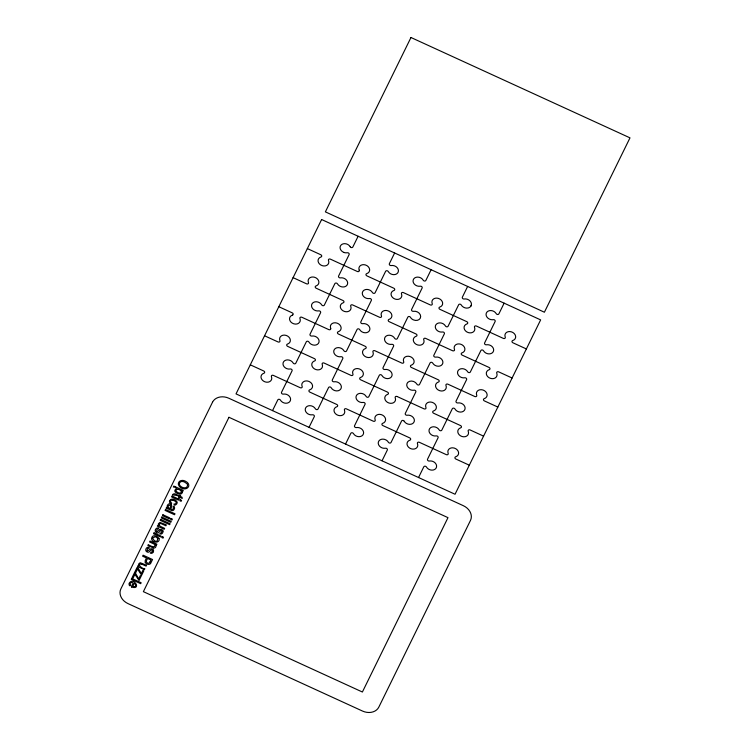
<?xml version="1.0" encoding="UTF-8"?>
<svg xmlns="http://www.w3.org/2000/svg" width="750" height="750" viewBox="0 0 750 750"><rect width="100%" height="100%" fill="white"/><g stroke="black" fill="none" stroke-linecap="round" stroke-linejoin="round"><path stroke-width="1.12" d="M170.447 506.916C171.703 504.197 166.406 504.938 168.609 507.825M471.253 305.363L470.981 305.981M169.688 500.634C171.122 497.822 175.116 499.341 176.681 501.281C178.987 503.447 173.719 507.075 173.925 504.009A1.969 1.584 21.8 0 0 175.95 501.947A4.331 3.488 21.8 0 0 172.969 500.363M272.531 410.616L277.791 399.891A1.481 1.191 21.8 0 1 280.425 400.106A5.522 4.444 21.8 0 0 287.484 403.059A5.522 4.444 21.8 0 0 290.194 397.528A5.522 4.444 21.8 0 0 283.369 394.116A1.481 1.191 21.8 0 1 281.531 392.288L292.059 370.828A1.481 1.191 21.8 0 0 291.047 369.066L290.991 369.047A1.491 1.2 21.8 0 0 290.222 369A5.522 4.444 21.8 0 1 283.387 365.597A5.522 4.444 21.8 0 1 286.106 360.066A5.522 4.444 21.8 0 1 293.156 363.009A1.481 1.191 21.8 0 0 295.791 363.225L306.3 341.831A1.481 1.191 21.8 0 1 308.934 342.047A5.522 4.444 21.8 0 0 315.984 344.991A5.522 4.444 21.8 0 0 318.694 339.459A5.522 4.444 21.8 0 0 311.869 336.056A1.481 1.191 21.8 0 1 310.031 334.228L320.587 312.712A1.481 1.191 21.8 0 0 318.75 310.875A5.522 4.444 21.8 0 1 311.925 307.472A5.522 4.444 21.8 0 1 314.634 301.941A5.522 4.444 21.8 0 1 321.694 304.894A1.481 1.191 21.8 0 0 324.319 305.109L334.856 283.65A1.481 1.191 21.8 0 1 337.491 283.866A5.522 4.444 21.8 0 0 344.541 286.819A5.522 4.444 21.8 0 0 347.259 281.288A5.522 4.444 21.8 0 0 340.425 277.875A1.481 1.191 21.8 0 1 338.588 276.047L349.125 254.588A1.481 1.191 21.8 0 0 347.278 252.759A5.513 4.434 21.8 0 1 340.463 249.356A5.513 4.434 21.8 0 1 343.172 243.834A5.513 4.434 21.8 0 1 350.212 246.778M358.116 236.259L352.856 246.984A1.481 1.191 21.8 0 1 350.222 246.769M309.028 427.35L314.297 416.616A1.481 1.191 21.8 0 0 312.459 414.788A5.522 4.444 21.8 0 1 305.634 411.375A5.522 4.444 21.8 0 1 308.344 405.853A5.522 4.444 21.8 0 1 315.394 408.797A1.481 1.191 21.8 0 0 318.028 409.012L328.566 387.553A1.481 1.191 21.8 0 1 331.2 387.778A5.522 4.444 21.8 0 0 338.25 390.731A5.522 4.444 21.8 0 0 340.959 385.2A5.522 4.444 21.8 0 0 334.134 381.788A1.481 1.191 21.8 0 1 332.297 379.959L342.797 358.556A1.481 1.191 21.8 0 0 340.959 356.719A5.522 4.444 21.8 0 1 334.134 353.316A5.522 4.444 21.8 0 1 336.844 347.784A5.522 4.444 21.8 0 1 343.894 350.738A1.481 1.191 21.8 0 0 346.528 350.953L357.094 329.438A1.481 1.191 21.8 0 1 359.728 329.653A5.522 4.444 21.8 0 0 366.778 332.606A5.522 4.444 21.8 0 0 369.488 327.075A5.522 4.444 21.8 0 0 362.662 323.663A1.481 1.191 21.8 0 1 360.825 321.834L371.363 300.375A1.481 1.191 21.8 0 0 369.516 298.547A5.522 4.444 21.8 0 1 362.691 295.134A5.522 4.444 21.8 0 1 365.4 289.603A5.522 4.444 21.8 0 1 372.459 292.556A1.481 1.191 21.8 0 0 375.094 292.772L385.622 271.312A1.481 1.191 21.8 0 1 388.256 271.537A5.522 4.444 21.8 0 0 395.306 274.481A5.522 4.444 21.8 0 0 398.025 268.95A5.522 4.444 21.8 0 0 391.191 265.547A1.481 1.191 21.8 0 1 389.363 263.709L394.622 252.984M345.534 444.075L350.803 433.341A1.481 1.191 21.8 0 1 353.438 433.566A5.522 4.444 21.8 0 0 360.487 436.509A5.522 4.444 21.8 0 0 363.206 430.978A5.522 4.444 21.8 0 0 356.372 427.566A1.481 1.191 21.8 0 1 354.534 425.747L365.072 404.288A1.481 1.191 21.8 0 0 363.225 402.45A5.522 4.444 21.8 0 1 356.4 399.047A5.522 4.444 21.8 0 1 359.119 393.516A5.522 4.444 21.8 0 1 366.169 396.469A1.481 1.191 21.8 0 0 368.794 396.684L379.303 375.281A1.481 1.191 21.8 0 1 381.938 375.497A5.522 4.444 21.8 0 0 388.988 378.45A5.522 4.444 21.8 0 0 391.706 372.919A5.522 4.444 21.8 0 0 384.881 369.506A1.481 1.191 21.8 0 1 383.034 367.678L393.6 346.163A1.481 1.191 21.8 0 0 391.753 344.334A5.522 4.444 21.8 0 1 384.928 340.922A5.522 4.444 21.8 0 1 387.647 335.391A5.522 4.444 21.8 0 1 394.697 338.344A1.481 1.191 21.8 0 0 397.322 338.559L407.859 317.1A1.481 1.191 21.8 0 1 410.494 317.325A5.522 4.444 21.8 0 0 413.278 319.819L413.325 319.838A5.522 4.444 21.8 0 0 420.675 316.584A5.522 4.444 21.8 0 0 413.438 311.325A1.481 1.191 21.8 0 1 411.6 309.497L422.128 288.038A1.481 1.191 21.8 0 0 420.291 286.209A5.522 4.444 21.8 0 1 413.456 282.806A5.522 4.444 21.8 0 1 416.175 277.275A5.522 4.444 21.8 0 1 423.225 280.228A1.481 1.191 21.8 0 0 425.859 280.434L431.128 269.709M382.041 460.8L387.309 450.075A1.481 1.191 21.8 0 0 385.463 448.238A5.522 4.444 21.8 0 1 378.637 444.834A5.522 4.444 21.8 0 1 381.347 439.303A5.522 4.444 21.8 0 1 388.406 442.256A1.481 1.191 21.8 0 0 391.041 442.472L401.569 421.012A1.481 1.191 21.8 0 1 404.203 421.228M467.634 286.434L462.366 297.169A1.481 1.191 21.8 0 0 464.203 298.997A5.522 4.444 21.8 0 1 471.038 302.409A5.522 4.444 21.8 0 1 468.319 307.941A5.522 4.444 21.8 0 1 461.269 304.988A1.481 1.191 21.8 0 0 458.634 304.772L448.097 326.222A1.481 1.191 21.8 0 1 445.463 326.006A5.522 4.444 21.8 0 0 438.412 323.062A5.522 4.444 21.8 0 0 435.694 328.594A5.522 4.444 21.8 0 0 442.528 331.997A1.481 1.191 21.8 0 1 444.366 333.825L433.828 355.284A1.481 1.191 21.8 0 0 435.675 357.122A5.522 4.444 21.8 0 1 442.5 360.525A5.522 4.444 21.8 0 1 439.781 366.056A5.522 4.444 21.8 0 1 432.731 363.113A1.481 1.191 21.8 0 0 430.106 362.887L419.541 384.403A1.472 1.191 21.8 0 1 416.916 384.188A5.522 4.444 21.8 0 0 407.869 382.312L407.559 382.641A5.531 4.453 21.8 0 0 410.156 389.662L410.203 389.681A5.522 4.444 21.8 0 0 413.962 390.178A1.491 1.2 21.8 0 1 414.544 390.178L414.675 390.206A1.472 1.191 21.8 0 1 415.8 391.997L405.3 413.409A1.481 1.191 21.8 0 0 407.147 415.238A5.522 4.444 21.8 0 1 413.972 418.65A5.522 4.444 21.8 0 1 411.253 424.181A5.522 4.444 21.8 0 1 404.203 421.228M418.538 477.525L423.806 466.8A1.481 1.191 21.8 0 1 426.441 467.016A5.522 4.444 21.8 0 0 433.491 469.959A5.522 4.444 21.8 0 0 436.209 464.438A5.522 4.444 21.8 0 0 429.384 461.025A1.481 1.191 21.8 0 1 427.538 459.197L438.075 437.738A1.481 1.191 21.8 0 0 436.228 435.909A5.522 4.444 21.8 0 1 429.403 432.497A5.522 4.444 21.8 0 1 432.122 426.966A5.522 4.444 21.8 0 1 439.172 429.919A1.481 1.191 21.8 0 0 441.806 430.134L452.316 408.731A1.481 1.191 21.8 0 1 454.941 408.956A5.522 4.444 21.8 0 0 462 411.9A5.522 4.444 21.8 0 0 464.709 406.369A5.522 4.444 21.8 0 0 457.884 402.956A1.481 1.191 21.8 0 1 456.047 401.128L466.603 379.613A1.481 1.191 21.8 0 0 464.766 377.784A5.522 4.444 21.8 0 1 457.931 374.381A5.522 4.444 21.8 0 1 460.65 368.85A5.522 4.444 21.8 0 1 467.7 371.803A1.481 1.191 21.8 0 0 470.334 372.009L480.872 350.559A1.481 1.191 21.8 0 1 483.506 350.775A5.522 4.444 21.8 0 0 490.556 353.719A5.522 4.444 21.8 0 0 493.266 348.188A5.522 4.444 21.8 0 0 486.441 344.784A1.481 1.191 21.8 0 1 484.603 342.956L495.131 321.497A1.481 1.191 21.8 0 0 493.294 319.659L492.591 319.744A5.522 4.444 21.8 0 1 486.3 315.844A5.522 4.444 21.8 0 1 489.412 310.669A5.522 4.444 21.8 0 1 496.238 313.678A1.481 1.191 21.8 0 0 498.863 313.894L504.131 303.159M149.953 562.013L150.947 559.997L147.562 558.45L146.606 560.4A4.669 3.759 21.8 0 0 146.306 561.272M171.141 503.944L171.731 503.1A2.072 1.669 21.8 0 1 172.284 499.913M160.022 529.65L157.041 531.722A1.003 0.806 21.8 0 1 156.506 531.328L157.069 529.237A1.528 1.228 21.8 0 1 157.912 529.041C159.272 529.472 158.869 527.475 157.537 527.991A2.4 1.931 21.8 0 0 156.862 528.131A2.288 1.837 21.8 0 0 156.469 528.328L155.794 529.012A5.906 4.753 21.8 0 0 155.438 529.659M172.312 500.119L172.969 500.222M344.409 252.581L343.931 252.431M141.9 564.188L146.119 566.119L146.569 565.2L140.156 562.706L138.534 564.122L138.966 566.109L137.953 565.65L137.55 566.475L144.403 569.616L144.853 568.688C143.391 569.691 136.209 564.197 141.066 563.878A6.131 4.931 21.8 0 1 141.891 564.197M131.653 587.062C142.069 590.278 133.256 575.953 129.066 583.462C128.597 586.519 131.644 586.622 130.087 583.753C130.256 582.984 131.044 582.506 131.803 582.516C135.169 582.197 130.688 585.928 131.578 587.034M307.35 248.588L320.831 254.766A1.472 1.191 21.8 0 1 320.963 257.006A5.522 4.444 21.8 0 0 318.544 262.669A5.522 4.444 21.8 0 0 325.491 265.847A5.522 4.444 21.8 0 0 328.491 260.456A1.481 1.191 21.8 0 1 330.366 259.134L357.328 271.491A1.481 1.191 21.8 0 0 359.222 270.178M526.369 348.947L512.897 342.778A1.481 1.191 21.8 0 1 512.756 340.528A5.522 4.444 21.8 0 0 515.184 334.875A5.522 4.444 21.8 0 0 508.238 331.688A5.522 4.444 21.8 0 0 505.237 337.087A1.481 1.191 21.8 0 1 503.344 338.4L476.391 326.044A1.481 1.191 21.8 0 0 474.469 327.253L474.506 327.366A5.522 4.444 21.8 0 1 471.506 332.756A5.522 4.444 21.8 0 1 464.559 329.578A5.522 4.444 21.8 0 1 466.988 323.916A1.481 1.191 21.8 0 0 466.837 321.675L439.884 309.319A1.481 1.191 21.8 0 1 439.753 307.078A5.522 4.444 21.8 0 0 442.172 301.425A5.522 4.444 21.8 0 0 435.225 298.238A5.522 4.444 21.8 0 0 432.225 303.637A1.481 1.191 21.8 0 1 430.341 304.941L403.387 292.594A1.481 1.191 21.8 0 0 401.494 293.916A5.522 4.444 21.8 0 1 398.503 299.306A5.522 4.444 21.8 0 1 391.556 296.119A5.522 4.444 21.8 0 1 393.975 290.466A1.481 1.191 21.8 0 0 393.834 288.225L366.881 275.869A1.481 1.191 21.8 0 1 366.741 273.619A5.522 4.444 21.8 0 0 369.169 267.966A5.522 4.444 21.8 0 0 362.222 264.788A5.522 4.444 21.8 0 0 359.222 270.178M293.081 277.65L306.562 283.828A1.481 1.191 21.8 0 0 308.447 282.506A5.522 4.444 21.8 0 1 311.456 277.116A5.522 4.444 21.8 0 1 318.403 280.303A5.522 4.444 21.8 0 1 315.975 285.956A1.481 1.191 21.8 0 0 316.116 288.197L343.069 300.553A1.481 1.191 21.8 0 1 343.2 302.794A5.522 4.444 21.8 0 0 340.781 308.456A5.522 4.444 21.8 0 0 347.728 311.634A5.522 4.444 21.8 0 0 350.728 306.244A1.481 1.191 21.8 0 1 352.613 304.931L379.566 317.278A1.481 1.191 21.8 0 0 381.459 315.966A5.522 4.444 21.8 0 1 384.459 310.575A5.522 4.444 21.8 0 1 391.406 313.753A5.522 4.444 21.8 0 1 388.988 319.416A1.481 1.191 21.8 0 0 389.119 321.656L416.072 334.003A1.481 1.191 21.8 0 1 416.212 336.253A5.522 4.444 21.8 0 0 413.794 341.906A5.522 4.444 21.8 0 0 420.741 345.094A5.522 4.444 21.8 0 0 423.741 339.703A1.481 1.191 21.8 0 1 425.625 338.381L452.578 350.738A1.481 1.191 21.8 0 0 454.462 349.416A5.522 4.444 21.8 0 1 457.462 344.025A5.522 4.444 21.8 0 1 464.409 347.213A5.522 4.444 21.8 0 1 461.991 352.866A1.481 1.191 21.8 0 0 462.122 355.106L489.084 367.462A1.481 1.191 21.8 0 1 489.216 369.703A5.522 4.444 21.8 0 0 486.797 375.366A5.522 4.444 21.8 0 0 493.744 378.544A5.522 4.444 21.8 0 0 496.744 373.153A1.481 1.191 21.8 0 1 498.628 371.841L512.109 378.009M278.822 306.713L292.294 312.891A1.481 1.191 21.8 0 1 292.434 315.131M497.841 407.072L484.359 400.894A1.481 1.191 21.8 0 1 484.228 398.653A5.522 4.444 21.8 0 0 486.647 393A5.522 4.444 21.8 0 0 479.709 389.812A5.522 4.444 21.8 0 0 476.709 395.203A1.481 1.191 21.8 0 1 474.816 396.516L447.863 384.169A1.481 1.191 21.8 0 0 445.978 385.491A5.522 4.444 21.8 0 1 442.978 390.881A5.522 4.444 21.8 0 1 436.031 387.694A5.522 4.444 21.8 0 1 438.459 382.041A1.481 1.191 21.8 0 0 438.309 379.8L411.356 367.444A1.481 1.191 21.8 0 1 411.216 365.194A5.522 4.444 21.8 0 0 413.644 359.541A5.522 4.444 21.8 0 0 406.697 356.353A5.522 4.444 21.8 0 0 403.697 361.753A1.481 1.191 21.8 0 1 401.812 363.066L374.85 350.719A1.481 1.191 21.8 0 0 372.966 352.031A5.522 4.444 21.8 0 1 369.966 357.422A5.522 4.444 21.8 0 1 363.019 354.244A5.522 4.444 21.8 0 1 365.447 348.581A1.481 1.191 21.8 0 0 365.306 346.341L338.353 333.994A1.481 1.191 21.8 0 1 338.212 331.744A5.522 4.444 21.8 0 0 340.641 326.091A5.522 4.444 21.8 0 0 333.694 322.903A5.522 4.444 21.8 0 0 330.694 328.303M264.553 335.775L278.034 341.944A1.491 1.2 21.8 0 0 279.919 340.613A5.522 4.444 21.8 0 1 282.919 335.241A5.522 4.444 21.8 0 1 289.866 338.419A5.522 4.444 21.8 0 1 287.447 344.081A1.481 1.2 21.8 0 0 287.578 346.322L314.531 358.678A1.481 1.191 21.8 0 1 314.672 360.919A5.522 4.444 21.8 0 0 312.253 366.572A5.522 4.444 21.8 0 0 319.2 369.759A5.522 4.444 21.8 0 0 322.2 364.369A1.481 1.191 21.8 0 1 324.084 363.047L351.038 375.403A1.481 1.191 21.8 0 0 352.922 374.081A5.522 4.444 21.8 0 1 355.931 368.691A5.522 4.444 21.8 0 1 362.878 371.878A5.522 4.444 21.8 0 1 360.45 377.531A1.481 1.191 21.8 0 0 360.591 379.772L387.544 392.128A1.481 1.191 21.8 0 1 387.684 394.369A5.522 4.444 21.8 0 0 385.266 400.031A5.522 4.444 21.8 0 0 392.203 403.209A5.522 4.444 21.8 0 0 395.212 397.819A1.481 1.191 21.8 0 1 397.087 396.506M397.087 396.506L424.05 408.853A1.481 1.191 21.8 0 0 425.934 407.541A5.522 4.444 21.8 0 1 428.934 402.15A5.522 4.444 21.8 0 1 435.881 405.328A5.522 4.444 21.8 0 1 433.463 410.991A1.481 1.191 21.8 0 0 433.594 413.231L460.547 425.578A1.481 1.191 21.8 0 1 460.688 427.828A5.522 4.444 21.8 0 0 458.269 433.481A5.522 4.444 21.8 0 0 465.216 436.669A5.522 4.444 21.8 0 0 468.216 431.278A1.481 1.191 21.8 0 1 470.1 429.956L483.572 436.134M250.294 364.828L263.766 371.006A1.472 1.191 21.8 0 1 263.906 373.247A5.522 4.444 21.8 0 0 261.488 378.909A5.522 4.444 21.8 0 0 268.434 382.097A5.522 4.444 21.8 0 0 271.434 376.697A1.481 1.191 21.8 0 1 273.319 375.384L300.272 387.731A1.481 1.191 21.8 0 0 302.156 386.419A5.522 4.444 21.8 0 1 302.175 383.241L302.194 383.203A5.522 4.444 21.8 0 1 310.828 382.575A5.522 4.444 21.8 0 1 309.684 389.869A1.481 1.191 21.8 0 0 309.816 392.109L336.778 404.466A1.481 1.191 21.8 0 1 336.909 406.706A5.522 4.444 21.8 0 0 334.491 412.359A5.522 4.444 21.8 0 0 341.438 415.547A5.522 4.444 21.8 0 0 344.438 410.156A1.481 1.191 21.8 0 1 346.322 408.834L373.275 421.191A1.481 1.191 21.8 0 0 375.169 419.869A5.522 4.444 21.8 0 1 378.169 414.478A5.522 4.444 21.8 0 1 385.116 417.666A5.522 4.444 21.8 0 1 382.688 423.319A1.481 1.191 21.8 0 0 382.828 425.559L409.781 437.916A1.481 1.191 21.8 0 1 409.922 440.156A5.522 4.444 21.8 0 0 407.503 445.819A5.522 4.444 21.8 0 0 414.45 448.997A5.522 4.444 21.8 0 0 417.45 443.606A1.481 1.191 21.8 0 1 419.334 442.294L446.288 454.641A1.481 1.191 21.8 0 0 448.172 453.328A5.522 4.444 21.8 0 1 451.172 447.938A5.522 4.444 21.8 0 1 458.119 451.116A5.522 4.444 21.8 0 1 455.7 456.769A1.481 1.191 21.8 0 0 455.831 459.019L469.312 465.197M175.472 494.222L179.409 496.031L179.747 495.356L180.647 495.769L180.319 496.444L182.016 497.222L182.259 498.459L179.869 497.362L179.409 498.291L178.509 497.878L178.959 496.95C178.575 494.081 168.713 496.003 174.15 493.725A6.759 5.438 21.8 0 1 175.463 494.25M170.119 508.706L169.697 508.509A3.281 2.644 21.8 0 1 168.591 507.844M145.256 562.463L145.144 560.812L146.447 557.944L142.603 556.181L143.091 555.188L152.55 559.519L151.106 562.444A9.206 7.406 21.8 0 1 150.516 563.466M167.494 507.591L167.213 506.55A3.863 3.103 21.8 0 1 167.484 505.134L168.516 504.066A2.1 1.697 21.8 0 1 169.106 503.925A1.913 1.537 21.8 0 1 169.716 503.953L170.353 504.169A2.1 1.697 21.8 0 1 171.619 505.519A3.122 2.513 21.8 0 1 171.666 506.391L171.656 506.475A11.138 8.963 21.8 0 1 171.431 507.291C169.931 508.913 172.294 510.45 173.278 508.753A4.294 3.459 21.8 0 0 173.503 508.275C172.416 505.866 174.403 505.219 174.619 507.975C174.431 509.466 173.25 511.078 171.797 510.553A5.541 4.462 21.8 0 1 171 510.244L167.897 508.847A11.559 9.3 21.8 0 0 167.156 508.538A2.794 2.25 21.8 0 0 166.078 508.359L166.556 507.394A2.756 2.212 21.8 0 1 167.484 507.6M162.956 531L162.994 531.159A3.572 2.878 21.8 0 1 162.787 532.491A5.447 4.387 21.8 0 1 162.591 532.913L162.197 533.419A3.403 2.737 21.8 0 1 161.85 533.719L161.241 534.009A1.622 1.303 21.8 0 1 160.856 534.066L159.769 533.888L160.463 532.997A1.275 1.031 21.8 0 0 161.269 532.828L161.991 531.422A1.05 0.844 21.8 0 0 161.916 531.112L161.062 530.569A1.172 0.947 21.8 0 0 160.528 530.794L160.481 530.822A10.191 8.203 21.8 0 0 160.275 531.009L158.616 532.594A1.941 1.566 21.8 0 1 157.706 532.922A1.631 1.312 21.8 0 1 157.172 532.875L156.891 532.8A2.438 1.959 21.8 0 1 156.6 532.688A2.194 1.762 21.8 0 1 155.644 531.919A2.25 1.809 21.8 0 1 155.306 531.234L155.241 530.934A3.741 3.009 21.8 0 1 155.447 529.659M153.488 550.284L153.534 550.444A3.572 2.878 21.8 0 1 153.319 551.775M170.091 508.697A10.406 8.381 21.8 0 1 170.456 507.009M134.222 586.772A2.194 1.762 21.8 0 0 134.259 583.369L132.778 586.388A2.747 2.212 21.8 0 0 134.175 586.669M149.934 562.003A6.253 5.034 21.8 0 1 149.438 562.875A1.781 1.434 21.8 0 1 146.4 561.647M150.609 563.531A3.084 2.484 21.8 0 1 147.816 564.328A3.084 2.484 21.8 0 1 145.303 562.453M153.338 551.784A5.447 4.387 21.8 0 1 153.122 552.197L152.728 552.703A3.403 2.737 21.8 0 1 152.381 553.003L151.772 553.294A1.622 1.303 21.8 0 1 151.397 553.35L150.309 553.172L150.994 552.281A1.275 1.031 21.8 0 0 151.809 552.112L152.522 550.706A1.05 0.844 21.8 0 0 152.447 550.397L151.537 549.862A1.172 0.947 21.8 0 0 151.059 550.078A10.191 8.203 21.8 0 0 150.816 550.303L149.147 551.878A1.941 1.566 21.8 0 1 148.238 552.206A1.631 1.312 21.8 0 1 147.713 552.159L147.431 552.084A2.438 1.959 21.8 0 1 147.141 551.972A2.194 1.762 21.8 0 1 146.175 551.203A2.25 1.809 21.8 0 1 145.838 550.519L145.781 550.219A3.741 3.009 21.8 0 1 145.988 548.944A5.906 4.753 21.8 0 1 146.325 548.297L147 547.612A2.288 1.837 21.8 0 1 147.394 547.416A2.4 1.931 21.8 0 1 148.069 547.275C149.4 546.759 149.803 548.766 148.444 548.316A1.528 1.228 21.8 0 0 147.6 548.513L147.037 550.613A1.003 0.806 21.8 0 0 147.581 551.006L150.562 548.934A1.959 1.575 21.8 0 1 153.459 550.284M153.291 547.894A5.691 4.575 21.8 0 1 152.447 547.566L147.863 545.475L148.312 544.547C148.65 545.175 155.719 548.991 154.894 544.931A1.238 1.003 21.8 0 0 154.763 544.688L154.041 544.059A5.231 4.209 21.8 0 0 153.319 543.684L149.578 541.969L150.037 541.041L156.881 544.181L156.478 545.016L155.597 544.706A2.728 2.194 21.8 0 1 155.906 546.534A2.606 2.1 21.8 0 1 153.291 548.044M158.963 538.688A3.122 2.513 21.8 0 0 158.044 537.394L156.956 536.644A6.984 5.625 21.8 0 0 156.075 536.241C151.472 533.691 149.578 541.125 154.491 541.744A3.647 2.934 21.8 0 0 158.081 541.575A3.647 2.934 21.8 0 0 159.047 538.678M160.003 529.612A1.959 1.575 21.8 0 1 162.919 531M171.122 503.972A3.253 2.625 21.8 0 1 169.584 500.588M177.253 489.291A3.731 3 21.8 0 1 181.013 491.016M176.194 491.316A1.913 1.537 21.8 0 1 177.216 489.159M180.188 493.05A3.797 3.056 21.8 0 1 176.334 491.259M181.172 490.941A1.922 1.547 21.8 0 1 180.253 493.256M178.491 484.547A5.372 4.322 21.8 0 0 183.206 488.775A5.372 4.322 21.8 0 0 188.578 486.553A4.744 3.816 21.8 0 0 188.344 483.731A4.856 3.909 21.8 0 0 186.891 482.091L185.128 481.041A5.906 4.753 21.8 0 0 182.559 480.384A4.978 4.003 21.8 0 0 178.378 484.547M292.444 315.131A5.522 4.444 21.8 0 0 290.016 320.784A5.522 4.444 21.8 0 0 296.962 323.972A5.522 4.444 21.8 0 0 299.962 318.581A1.481 1.191 21.8 0 1 301.847 317.259L328.8 329.616A1.481 1.191 21.8 0 0 330.684 328.294M187.556 485.363C187.312 488.812 182.709 488.184 180.853 486.469A3.516 2.831 21.8 0 1 179.438 483.6A3.516 2.831 21.8 0 1 181.537 481.519A4.369 3.516 21.8 0 1 184.584 482.1L187.022 483.778A2.625 2.109 21.8 0 1 187.284 484.219L187.556 485.363M159.216 524.719L160.069 526.2L164.644 528.375L164.194 529.294L157.341 526.163L157.753 525.328L158.756 525.797L158.334 523.809L159.947 522.394L166.359 524.878L165.909 525.797L161.691 523.875A6.131 4.931 21.8 0 0 160.856 523.547L159.722 523.725L159.216 524.719M152.475 538.303C158.756 547.481 159.731 532.331 152.475 538.303M182.438 492.141C181.959 495.197 177.863 494.306 176.203 492.778C171.478 489.834 180.881 487.434 173.344 487.013L173.794 486.084L183.272 490.425L182.859 491.269L181.969 490.866L182.438 492.141M134.878 574.266L133.134 577.978L132.131 577.519L134.503 572.691L135.441 573.122L138.741 578.888L140.306 575.606L141.244 576.038L139.059 580.491L134.878 574.266M137.466 569.006L135.712 572.719L134.709 572.259L137.081 567.441L138.019 567.872L141.319 573.628L142.884 570.347L143.822 570.778L141.638 575.241L137.466 569.006M212.522 402.197L120.872 588.9A12.909 10.387 21.8 0 0 128.016 603.609L362.531 711.066A12.909 10.387 21.8 0 0 378.834 707.1L470.484 520.406A12.909 10.387 21.8 0 0 463.341 505.697L228.825 398.241A12.909 10.387 21.8 0 0 212.522 402.197M131.691 578.419L131.241 579.338L140.691 583.669L141.141 582.75L131.691 578.419M154.05 532.866L153.6 533.794L160.444 536.925L160.894 536.006L154.05 532.866M160.659 519.403L160.209 520.331L169.659 524.663L170.109 523.734L160.659 519.403M161.803 517.069L161.353 517.987L170.803 522.319L171.253 521.4L161.803 517.069M162.938 514.763L162.487 515.681L169.331 518.822L169.791 517.894L162.938 514.763M165.534 509.475L165.075 510.403L174.534 514.734L174.984 513.806L165.534 509.475M172.116 496.059L171.666 496.988L178.509 500.128L178.959 499.2L172.116 496.059M162.169 536.587L161.709 537.506L163.05 538.125L163.5 537.197L162.169 536.587M171.056 518.475L170.606 519.403L171.938 520.012L172.387 519.094L171.056 518.475M180.234 499.781L179.784 500.709L181.116 501.319L181.566 500.391L180.234 499.781M321.619 219.525L236.025 393.891L455.044 494.25L540.637 319.894L321.619 219.525M410.972 37.5L325.378 211.866L544.397 312.225L629.991 137.859L410.972 37.5M228.966 417.291L143.372 591.656L362.391 692.016L447.984 517.65L228.966 417.291"/></g></svg>
